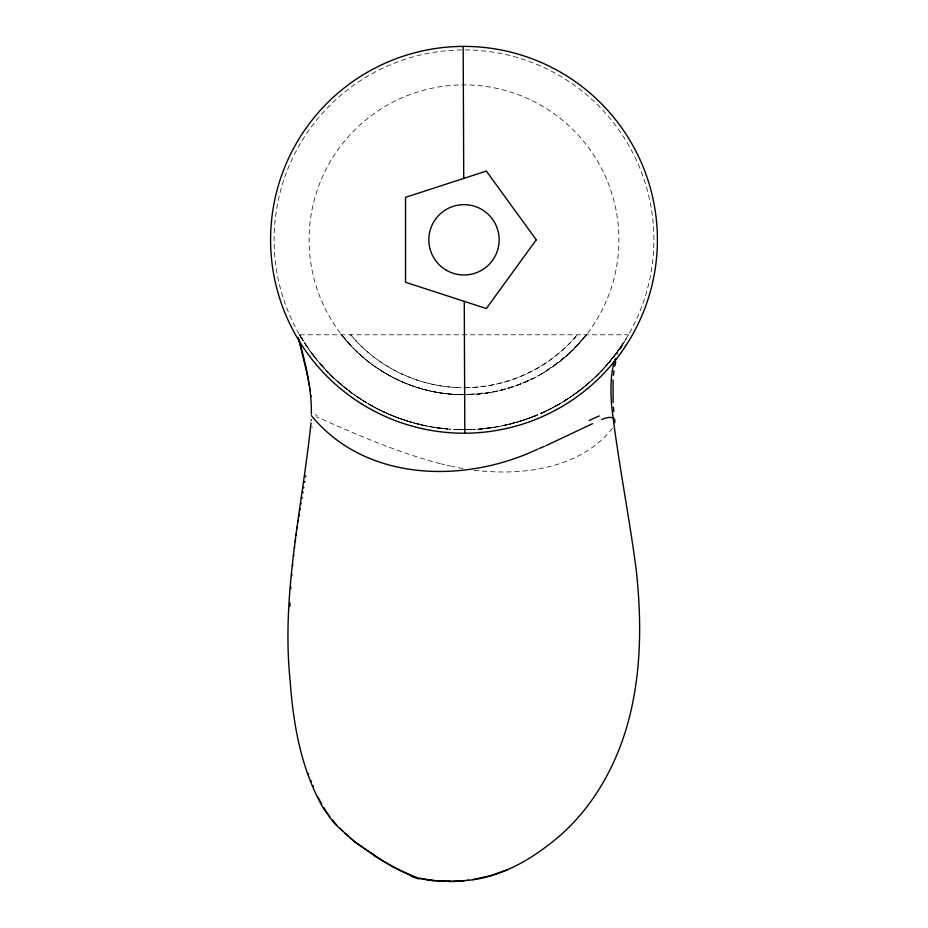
<?xml version="1.0" encoding="UTF-8"?>
<svg xmlns="http://www.w3.org/2000/svg" width="928" height="928" viewBox="0 0 928 928"><rect width="100%" height="100%" fill="white"/><g stroke="black" fill="none" stroke-linecap="round" stroke-linejoin="round"><path stroke-width="0.7" stroke-dasharray="4.64 3.48" d="M312.005 427.611L312.086 426.66M620.032 349.647L628.43 334.788L298.12 334.788M622.932 343.72L621.574 346.202L623.546 342.768L620.971 347.037L623.546 342.768M621.864 345.819L623.906 342.212L623.581 342.722M622.746 344.044L621.308 346.573L623.28 343.198L622.885 343.789M612.387 428.318C580.151 468.988 521.768 476.215 473.234 470.09M621.203 346.318L621.76 345.494L620.171 347.838L622.085 345.007A63.904 48.766 82 0 0 616.853 354.763M620.229 347.919L621.795 345.436M623.628 342.652L618.86 349.705M621.667 345.634L623.419 342.977M621.087 346.48L619.22 349.195M616.691 352.698L614.951 355.053L620.252 347.71M619.939 348.162L617.839 351.132M618.767 349.833L618.152 350.691M615.322 354.519L618.303 350.471M617.677 351.352L617.027 352.246M617.329 351.828L613.547 356.828M613.246 357.234L615.67 354.055L613.721 356.596M614.44 355.679L614.8 355.215L609.626 361.7L614.266 355.911L612.631 357.988M613.93 356.34L611.482 359.449L613.002 357.524M583.561 338.314C592.331 327.387 578.237 345.1 579.06 343.546C550.675 375.237 508.811 394.249 466.262 394.713C489.508 394.261 512.604 388.67 533.414 378.299L517.256 385.282L500.053 390.468M610.949 360.076L612.816 357.756M610.914 360.11L607.747 363.88L610.438 360.702M609.789 361.468L611.32 359.612M607.724 363.938L609.603 361.7M609.464 361.862L610.195 360.992L605.764 366.166L608.014 363.567M606.808 364.959L607.214 364.495L604.198 367.882L606.402 365.423M606.993 364.75L603.768 368.381M602.632 369.576L604.975 367.024L600.451 371.85M603.478 368.66L597.272 375.074M602.411 369.808L601.553 370.713M600.52 371.792L589.848 382.011M599.349 372.986L597.33 375.016M595.625 376.675L598.908 373.439M595.892 376.408L597.818 374.529M569.363 353.382L586.38 334.788L572.762 350.123L553.274 366.421M596.182 376.13L592.261 379.83M592.226 379.865L591.519 380.515M591.414 380.608L588.398 383.276M589.605 382.22L585.928 385.375M588.549 383.148L587.679 383.89M587.169 384.331L588.828 382.893L585.058 386.106M586.925 384.54L583.7 387.22M587.401 384.134L585.638 385.619M585.452 385.781L584.466 386.593M582.448 388.229L584.698 386.396M564.189 357.964L541.639 373.868M582.192 388.426L582.946 387.823M582.1 388.507L579.896 390.224M582.703 388.02L573.388 395.026M580.603 389.679L579.698 390.375M579.64 390.421L578.62 391.198M578.492 391.291L579.397 390.607L577.065 392.37M578.353 391.396L577.32 392.173M576.543 392.753L575.232 393.704M576.276 392.95L574.223 394.423M571.509 396.326L577.309 392.184M572.854 395.398L569.084 397.973M571.439 396.384L566.625 399.574M571.126 396.592L570.163 397.242M556.475 405.652L568.934 398.066M564.479 400.931L569.56 397.648L563.296 401.662M566.347 399.748L565.755 400.13M564.688 400.803L563.853 401.314M562.461 402.172L561.057 403.019M560.941 403.088L556.185 405.814M559.062 404.179L552.032 408.053M557.055 405.327L551.708 408.227M557.02 405.35L555.025 406.452M553.575 407.241L556.023 405.907M553.703 407.172L548.286 409.967M550.698 408.749L541.569 413.134M550.014 409.097L548.668 409.77M548.332 409.944L547.392 410.396M547.091 410.547L545.304 411.406M547.323 410.431L543.936 412.044M546.198 410.976L544.284 411.893M544.956 411.568L538.959 414.271M525.132 382.15L533.739 378.137M544.62 411.73L534.714 416.034M543.506 412.252L540.548 413.586L541.221 413.285M542.3 412.798L541.395 413.204M541.094 413.343L540.479 413.61M537.741 414.793L533.124 416.672M535.062 415.895L536.442 415.326L532.289 416.997L533.67 416.452M535.607 415.674L531.941 417.124M533.322 416.591L526.675 419.05M531.883 417.148L530.654 417.612M524.32 419.862L532.811 416.788M530.897 417.519L529.842 417.913M530.201 417.786L529.401 418.076M526.234 419.212L523.137 420.256M526.327 419.178L520.492 421.092M525.26 419.537L517.128 422.112M523.844 420.013L518.891 421.59M523.056 420.28L501.758 425.906L509.785 424.096M518.88 421.59L516.78 422.217M517.476 422.008L516.42 422.31M515.968 422.449L512.175 423.481M513.95 423.006L512.882 423.296M513.033 423.249L509.078 424.27M511.722 423.597L508.266 424.467M510.748 423.852L505.4 425.128L506.827 424.804M504.693 425.279L503.266 425.592M502.419 425.766L499.751 426.3M499.31 426.381L498.591 426.52M497.744 426.671L497.072 426.787M497.153 426.776L494.752 427.193M494.647 427.205L493.94 427.321M483.975 428.643L481.133 428.922L493.22 427.437M493.719 427.356L491.469 427.692M492.501 427.541L489.207 428.017M491.214 392.312L464.116 394.725M491.214 427.738L478.836 429.119M489.671 427.947L485.402 428.481L488.453 428.11M485.947 428.423L483.418 428.701M484.938 428.539L484.172 428.62M483.662 428.678L479.602 429.049M478.291 429.154L477.236 429.235M475.82 429.328L473.489 429.455M456.738 429.56L470.89 429.571M467.062 429.676L471.436 429.548M468.454 429.641L469.846 429.606L466.343 429.664M465.241 429.687L467.306 429.664M458.223 429.606L463.176 429.699M461.1 429.676L458.803 429.629M350.32 345.054L341.62 334.788C370.214 371.966 416.44 394.91 463.408 394.632M462.782 394.69C416.011 394.667 370.156 371.792 341.62 334.788L344.439 338.314M456.912 429.56L459.012 429.629M455.59 429.513L454.801 429.478M454.337 429.455L453.746 429.42M450.846 429.235L450.045 429.177M437.285 427.808L447.934 429.014L437.065 427.773M443.92 428.632L447.11 428.945M437.61 427.854L435.429 427.53L446.298 428.864M453.398 394.365C426.37 392.416 399.91 383.438 377.429 368.277M442.923 428.516L441.264 428.33M440.928 428.284L440.336 428.214M435.151 427.495L441.415 428.353M436.241 427.657L434.652 427.414M434.884 427.448L433.678 427.263M432.703 427.1L431.334 426.868M462.991 468.524L452.191 466.436M431.056 426.81L429.687 426.567M429.478 426.532L428.829 426.404M428.585 426.358L427.762 426.207M427.553 426.161L426.277 425.906M426.103 425.871L425.326 425.72M424.061 425.453L425.824 425.813M424.989 425.639L422.82 425.175M451.252 466.239L445.591 464.951M423.33 425.291L419.166 424.328M419.398 424.386L422.495 425.105M409.352 421.66L425.639 425.778M413.853 422.959L422.217 425.036M444.64 464.731L441.322 463.919M420.001 424.525L413.343 422.808M418.772 424.235L418.157 424.073M417.507 423.91L416.927 423.771M440.371 463.675C397.544 452.435 356.758 434.675 316.378 416.742M416.312 423.609L415.698 423.446M413.552 422.866L412.786 422.658M411.44 422.275L410.559 422.02M408.749 421.486L411.116 422.182L397.567 417.693M409.642 421.753L407.786 421.184M408.61 421.44L402.276 419.375L404.759 420.21M408.888 421.521L406.534 420.79M407.009 420.941L404.48 420.129M403.251 419.711L396.732 417.38M399.782 418.505L391.187 415.176L396.801 417.403M397.845 417.797L393.402 416.08M395.351 416.846L397.254 417.577M393.205 415.999L388.96 414.236M392.312 415.64L383.635 411.846M389.226 414.352L386.616 413.215M386.466 413.146L380.445 410.327M386.744 413.273L381.953 411.058M380.167 410.188L384.911 412.438M379.459 409.84L383.218 411.649M381.536 410.86L374.773 407.427M379.053 409.631L375.005 407.554M377.186 408.691L376.107 408.134M371.061 405.397L375.84 407.984L375.306 407.705M373.81 406.916L369.437 404.469L375.84 407.984M372.36 406.116L360.598 399.075M370.492 405.072L369.692 404.62M370.284 404.956L366.78 402.914M362.407 400.235L367.221 403.181M364.924 401.801L364.136 401.314M360.992 399.33L363.08 400.664M361.514 399.666L351.967 393.124M358.823 397.903L361.317 399.539M359.878 398.611L356.329 396.221M357.872 397.265L350.97 392.393M352.014 393.159L342.072 385.387M352.768 393.704L350.506 392.045M348.777 390.734L350.761 392.231L348.035 390.166M347.722 389.922L349.009 390.92M347.791 389.98L347.049 389.4M347.072 389.424L341.156 384.61M346.805 389.215L346.074 388.635M345.831 388.438L344.856 387.66M370.156 363.068L356.584 351.434M344.613 387.463L343.395 386.477M342.687 385.897L339.95 383.577M338.616 382.417L342.908 386.083M336.04 380.109L341.771 385.132M340.854 384.354L339.091 382.823M339.648 383.322L332.595 376.884M338.163 382.011L337.444 381.373M336.388 380.422L335.112 379.25M335.808 379.9L333.952 378.183M333.21 377.476L334.358 378.554M332.932 377.209L330.948 375.295L332.073 376.385M320.926 364.658L333.5 377.742L330.565 374.912M331.052 375.388L329.452 373.798M330.113 374.46L327.619 371.942M327.688 372L326.528 370.806M326.598 370.864L325.45 369.657M325.508 369.727L324.371 368.497M322.236 366.154L324.44 368.567M320.856 364.576L324.649 368.799L317.794 360.98M321.714 365.551L319.626 363.15L321.274 365.052M319.824 363.382L320.647 364.344M320.404 364.054L314.638 357.06M317.817 361.004L315.775 358.498M316.03 358.823L313.676 355.818M314.522 356.92L307.04 346.678M314.836 357.303L311.773 353.313L312.342 354.067M311.773 353.313L314.267 356.596M313.026 354.983L314.024 356.271M306.112 345.309L312.052 353.684M310.648 351.793L310.103 351.051M305.208 343.928L307.377 347.165L307.017 346.643M307.377 347.165L300.463 336.307M306.843 346.388L305.428 344.276M306.576 345.993L304.222 342.42M300.301 336.029L305.962 345.065M305.266 344.01L304.523 342.896M303.212 340.82L302.54 339.752M302.377 339.474L301.391 337.862M301.24 337.618L299.756 335.101M299.57 334.788L300.591 336.516M465.891 387.684A147.912 147.912 0 0 0 577.355 334.788A147.877 147.877 0 0 1 350.656 334.788A147.912 147.912 0 0 0 461.17 387.672M315.149 414.561A60.946 32.944 19.8 0 1 317.272 415.5M625.971 344.764A36.459 9.756 -47.2 0 1 616.366 359.6M621.876 345.367L620.333 347.907L622.34 344.624L621.876 345.367M369.054 404.26A189.892 189.892 0 0 0 653.892 239.807A189.892 189.892 0 0 0 369.054 75.354A189.892 189.892 0 0 0 369.054 404.26M377.151 368.091A154.918 154.918 0 0 0 618.524 250.885A154.918 154.918 0 0 0 396.326 100.444A154.918 154.918 0 0 0 377.151 368.091"/><path stroke-width="1.39" d="M311.39 414.074C311.646 388.542 305.683 363.428 298.723 339.022L299.303 341.446M311.344 415.57C365.852 482.293 464.858 483.708 537.904 449.059M289.872 606.251L290 603.026M613.083 379.981L613.118 402.578M311.182 419.7L311.147 420.5M311.019 422.913C302.099 508.405 281.277 593.491 290.07 680.085C293.144 723.121 300.637 767.015 321.668 805.237A85.805 85.051 -24.6 0 0 324.498 810.028L332.758 821.268A90.608 89.738 -54.8 0 0 336.446 825.444L355.331 842.462L382.812 860.894M290.777 588.549L290.882 586.937M291.717 575.673L291.856 574.072M292.575 566.034L292.726 564.421M293.55 556.406L293.735 554.793M294.466 548.39L294.663 546.789M613.42 375.318L613.988 370.724M295.301 541.685L295.545 539.806M296.183 535.085L296.45 533.194M297.122 528.484L297.401 526.605M298.12 521.896L298.41 520.016M299.002 516.258L299.303 514.379M305.567 476.806L305.73 475.867M300.069 509.681L300.22 508.741M304.639 482.444L304.802 481.504M301.008 504.043L301.159 503.115M301.948 498.417L302.11 497.478M302.911 492.78L303.062 491.84M303.7 488.082L303.862 487.142M614.765 422.704C616.482 414.874 605.706 417.391 601.715 419.642M614.777 366.212L615.798 361.816M592.632 423.632L545.687 445.788M467.457 880.37C502.582 877.204 534.041 857.866 560.257 835.397C597.087 802.871 620.6 757.271 631.214 709.688C641.526 664.019 641.271 616.552 636.272 570.198C629.091 515.318 618.036 460.961 611.668 405.965C610.879 396.558 610.763 387.092 611.424 377.673A63.904 48.766 82 0 1 615.415 358.475M544.376 446.356L539.203 448.526M507.941 869.466L490.726 875.603L472.793 879.616M468.396 880.208L463.176 880.776M464.418 880.707L463.814 880.718M463.339 880.823L461.634 880.916M462.446 880.904L461.889 880.892M456.715 881.298L461.112 880.95M460.729 880.985L459.592 881.124M458.27 881.136L456.356 881.31M457.237 881.194L454.21 881.403M456.854 881.217L454.384 881.391M454.395 881.31L452.945 881.438M454.024 881.403L453.119 881.426M452.829 881.356L451.924 881.368M452.76 881.438L452.04 881.449M451.866 881.461L451.321 881.461M450.892 881.38L449.848 881.391L450.753 881.391M430.975 880.382L449.593 881.391L432.251 880.533M449.071 881.391L450.242 881.472L448.816 881.403M433.457 880.579L429.038 880.127M432.007 880.405L430.569 880.22M429.49 880.069L418.192 877.946L407.949 874.072M429.304 880.046L428.052 879.86M428.133 879.988L420.384 878.503M411.475 875.58L406.336 873.341M408.506 874.292L407.52 873.84M407.021 873.619L403.634 872.111M406.534 873.399L401.499 871.102M404.098 872.274L394.098 867.367M401.673 871.125L392.521 866.532M394.493 867.483L389.412 864.838M393.066 866.729L382.232 860.697M389.772 864.919L374.703 856.01M375.527 856.358L355.366 842.16M354.948 841.824L350.807 838.402M350.401 838.054L349.589 837.346M348.383 836.279L344.798 833.042M342.85 831.198L341.69 830.096M340.924 829.342L339.764 828.194M332.456 820.027L333.361 821.129A93.055 92.011 -55.4 0 0 337.166 825.491M329.394 815.99L329.823 816.582M327.735 813.636L328.141 814.227M326.923 812.441L327.317 813.032M325.716 810.631L326.111 811.234M321.343 803.172L321.68 803.799M320.334 801.247L320.67 801.885M319.348 799.321L319.673 799.959M318.385 797.384L318.71 798.022M313.038 785.54L313.316 786.213M311.158 780.854L311.425 781.527M308.409 773.418L308.653 774.103M298.236 337.282L298.387 337.873M299.466 342.038L306.658 372.012M306.785 372.615L307.69 376.838M307.818 377.452L308.572 381.083M308.931 382.904L309.523 385.955M309.964 388.403L310.404 390.85M311.216 395.78L311.309 396.395M613.431 407.195L613.814 411.452M463.176 46.4L463.733 178.42M464.267 301.356L464.824 433.214M419.456 879.013A56.48 55.158 55.5 0 1 411.197 876.264M325.357 810.005A88.914 87.998 -17.6 0 1 323.826 807.557M589.21 420.535A78.312 38.848 -19 0 1 599.291 415.93M536.256 239.807L486.33 308.525L405.536 282.274L405.536 197.328L486.33 171.077L536.256 239.807M430.383 880.196L429.664 880.092L430.383 880.196M361.943 404.098A193.407 193.407 0 0 0 657.302 246.036A193.407 193.407 0 0 0 372.743 69.275A193.407 193.407 0 0 0 361.943 404.098M446.414 270.257A35.16 35.16 0 0 0 499.16 239.807A35.16 35.16 0 0 0 446.414 209.357A35.16 35.16 0 0 0 446.414 270.257"/></g></svg>
